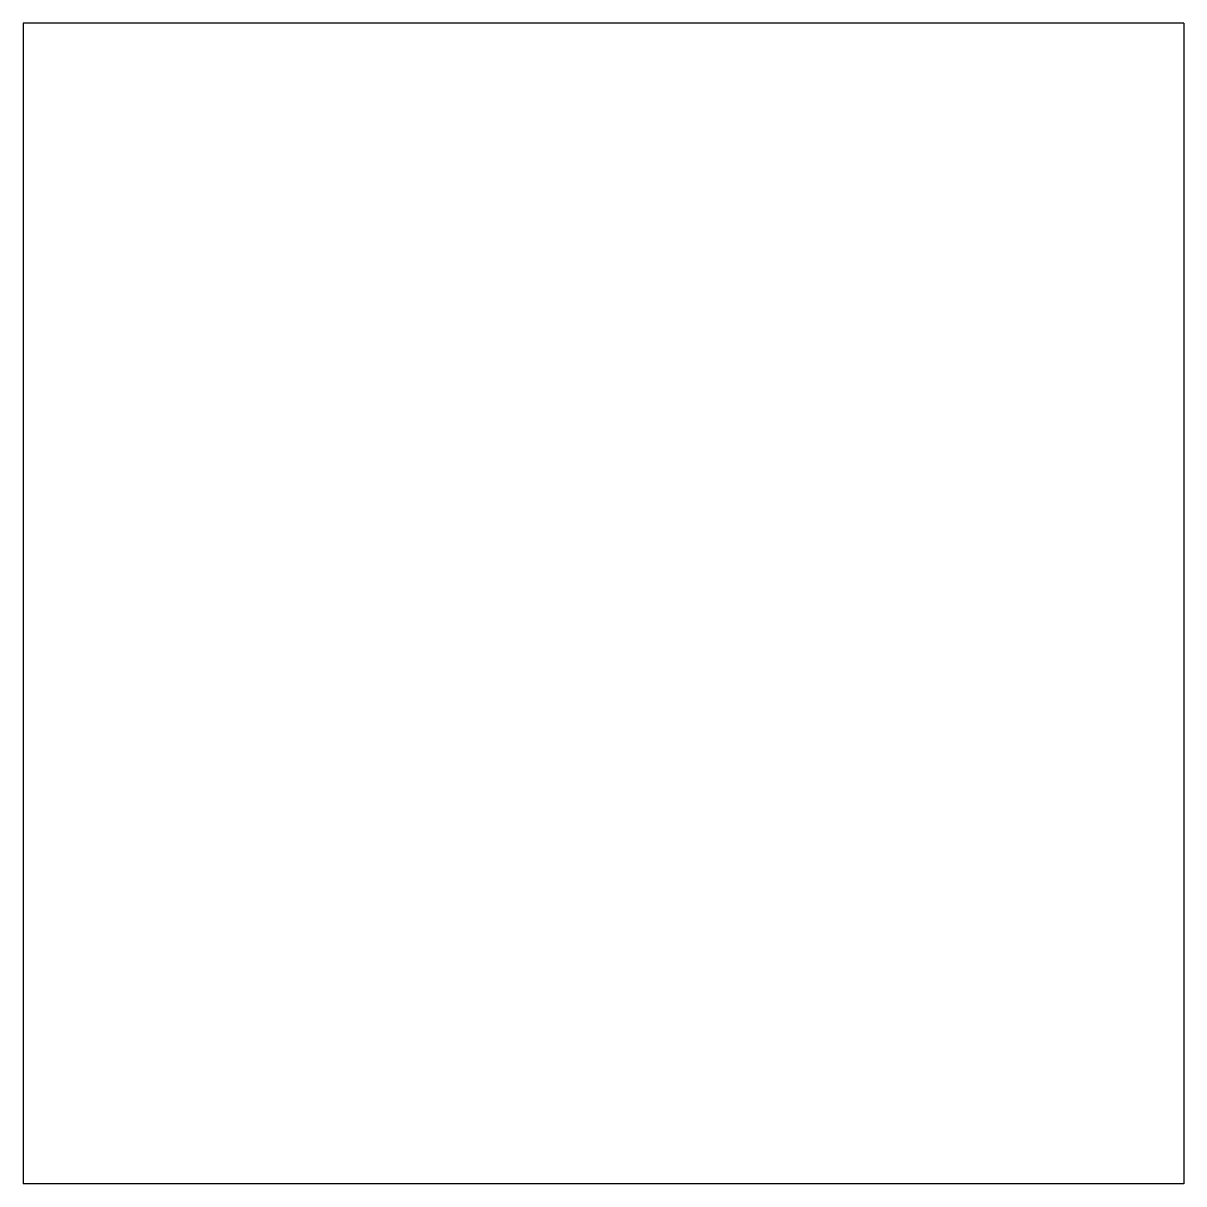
# Model space of a CAD drawing. Extents: x -51 to 51, y -51 to 51.
import ezdxf

# ---------------------------------------------------------------- set-up
doc = ezdxf.new("R2010")
doc.units = 0
doc.layers.add('MODELSKETCH_VISIBLE', color=7, linetype='CONTINUOUS')

msp = doc.modelspace()

# ---------------------------------------------------------------- linework, layer by layer
at = {"layer": 'MODELSKETCH_VISIBLE'}
for p, q in [((50.8, 50.8), (50.8, -50.8)), ((50.8, 50.8), (-50.8, 50.8)), ((-50.8, 50.8), (-50.8, -50.8)), ((50.8, -50.8), (-50.8, -50.8))]:
    msp.add_line(p, q, dxfattribs=at)

doc.saveas('drawing.dxf')
